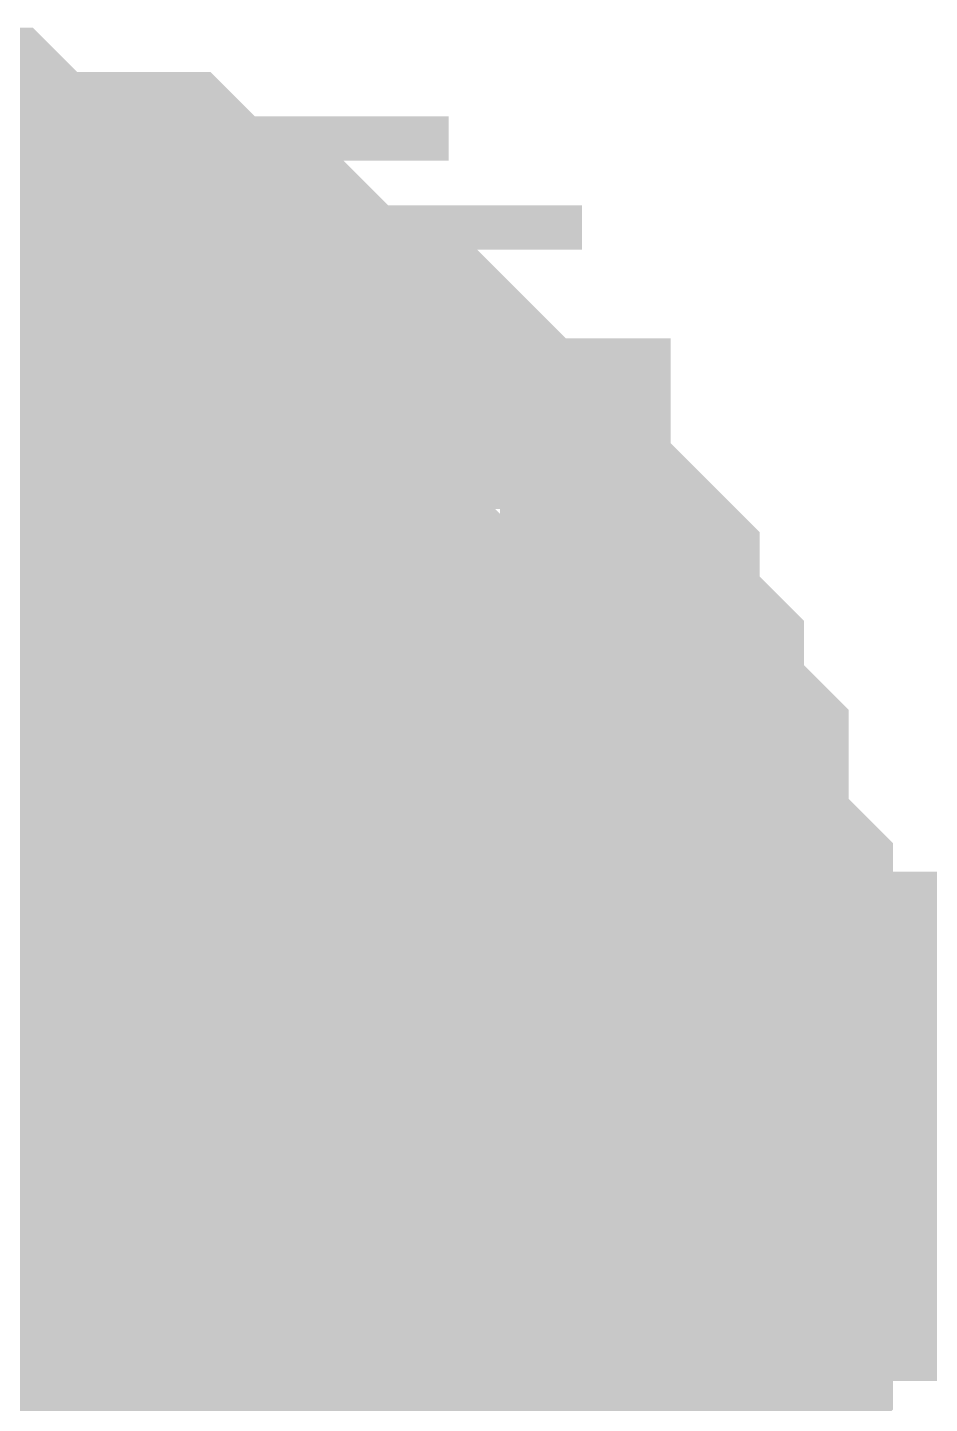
# Model space of a CAD drawing. Header units: inches. Extents: x 0 to 841, y 0 to 594.
# Drawn here: x 740.167 to 740.698, y 242.329 to 243.138 of the extents above; entities that cross this region are included whole.
import ezdxf

# ---------------------------------------------------------------- set-up
doc = ezdxf.new("R2010")
doc.units = ezdxf.units.IN
doc.layers.add('Sheet', color=255, linetype='Continuous')

msp = doc.modelspace()

# ---------------------------------------------------------------- linework, layer by layer
at = {"layer": 'Sheet'}
for points in [[(740.0037, 242.98812, 0.29972, 0.29972, 0), (740.02983, 242.98812, 0.29972, 0.29972, 0), (740.05596, 242.98812, 0.29972, 0.29972, 0), (740.08209, 242.98812, 0.29972, 0.29972, 0), (740.10822, 242.98812, 0.29972, 0.29972, 0), (740.13435, 242.96199, 0.29972, 0.29972, 0), (740.16048, 242.96199, 0.29972, 0.29972, 0), (740.18661, 242.96199, 0.29972, 0.29972, 0), (740.21275, 242.96199, 0.29972, 0.29972, 0), (740.23888, 242.93586, 0.29972, 0.29972, 0), (740.26501, 242.93586, 0.29972, 0.29972, 0), (740.26501, 242.90973, 0.29972, 0.29972, 0), (740.29114, 242.90973, 0.29972, 0.29972, 0), (740.31727, 242.8836, 0.29972, 0.29972, 0), (740.3434, 242.8836, 0.29972, 0.29972, 0), (740.3434, 242.85747, 0.29972, 0.29972, 0), (740.36953, 242.85747, 0.29972, 0.29972, 0), (740.39566, 242.83134, 0.29972, 0.29972, 0), (740.39566, 242.80521, 0.29972, 0.29972, 0), (740.42179, 242.80521, 0.29972, 0.29972, 0), (740.44792, 242.77908, 0.29972, 0.29972, 0), (740.44792, 242.75295, 0.29972, 0.29972, 0), (740.47405, 242.72682, 0.29972, 0.29972, 0), (740.47405, 242.70069, 0.29972, 0.29972, 0), (740.47405, 242.70069, 0.29972, 0.29972, 0), (740.50019, 242.67456, 0.29972, 0.29972, 0), (740.50019, 242.64843, 0.29972, 0.29972, 0), (740.50019, 242.62229, 0.29972, 0.29972, 0), (740.52632, 242.59616, 0.29972, 0.29972, 0), (740.52632, 242.57003, 0.29972, 0.29972, 0), (740.52632, 242.5439, 0.29972, 0.29972, 0), (740.52632, 242.51777, 0.29972, 0.29972, 0), (740.52632, 242.49164, 0.29972, 0.29972, 0)], [(740.0037, 242.98812, 0.29972, 0.29972, 0), (740.02983, 242.98812, 0.29972, 0.29972, 0), (740.05596, 242.98812, 0.29972, 0.29972, 0), (740.08209, 242.98812, 0.29972, 0.29972, 0), (740.10822, 242.98812, 0.29972, 0.29972, 0), (740.13435, 242.96199, 0.29972, 0.29972, 0), (740.16048, 242.96199, 0.29972, 0.29972, 0), (740.18661, 242.96199, 0.29972, 0.29972, 0), (740.21275, 242.96199, 0.29972, 0.29972, 0), (740.23888, 242.93586, 0.29972, 0.29972, 0), (740.26501, 242.93586, 0.29972, 0.29972, 0), (740.26501, 242.90973, 0.29972, 0.29972, 0), (740.29114, 242.90973, 0.29972, 0.29972, 0), (740.31727, 242.8836, 0.29972, 0.29972, 0), (740.3434, 242.8836, 0.29972, 0.29972, 0), (740.3434, 242.85747, 0.29972, 0.29972, 0), (740.36953, 242.85747, 0.29972, 0.29972, 0), (740.39566, 242.83134, 0.29972, 0.29972, 0), (740.39566, 242.80521, 0.29972, 0.29972, 0), (740.42179, 242.80521, 0.29972, 0.29972, 0), (740.44792, 242.77908, 0.29972, 0.29972, 0), (740.44792, 242.75295, 0.29972, 0.29972, 0), (740.47405, 242.72682, 0.29972, 0.29972, 0), (740.47405, 242.70069, 0.29972, 0.29972, 0), (740.47405, 242.70069, 0.29972, 0.29972, 0), (740.50019, 242.67456, 0.29972, 0.29972, 0), (740.50019, 242.64843, 0.29972, 0.29972, 0), (740.50019, 242.62229, 0.29972, 0.29972, 0), (740.52632, 242.59616, 0.29972, 0.29972, 0), (740.52632, 242.57003, 0.29972, 0.29972, 0), (740.52632, 242.5439, 0.29972, 0.29972, 0), (740.52632, 242.51777, 0.29972, 0.29972, 0), (740.52632, 242.49164, 0.29972, 0.29972, 0)], [(740.0037, 242.98812, 0.29972, 0.29972, 0), (740.02983, 242.98812, 0.29972, 0.29972, 0), (740.05596, 242.98812, 0.29972, 0.29972, 0), (740.08209, 242.98812, 0.29972, 0.29972, 0), (740.10822, 242.98812, 0.29972, 0.29972, 0), (740.13435, 242.96199, 0.29972, 0.29972, 0), (740.16048, 242.96199, 0.29972, 0.29972, 0), (740.18661, 242.96199, 0.29972, 0.29972, 0), (740.21275, 242.96199, 0.29972, 0.29972, 0), (740.23888, 242.93586, 0.29972, 0.29972, 0), (740.26501, 242.93586, 0.29972, 0.29972, 0), (740.26501, 242.90973, 0.29972, 0.29972, 0), (740.29114, 242.90973, 0.29972, 0.29972, 0), (740.31727, 242.8836, 0.29972, 0.29972, 0), (740.3434, 242.8836, 0.29972, 0.29972, 0), (740.3434, 242.85747, 0.29972, 0.29972, 0), (740.36953, 242.85747, 0.29972, 0.29972, 0), (740.39566, 242.83134, 0.29972, 0.29972, 0), (740.39566, 242.80521, 0.29972, 0.29972, 0), (740.42179, 242.80521, 0.29972, 0.29972, 0), (740.44792, 242.77908, 0.29972, 0.29972, 0), (740.44792, 242.75295, 0.29972, 0.29972, 0), (740.47405, 242.72682, 0.29972, 0.29972, 0), (740.47405, 242.70069, 0.29972, 0.29972, 0), (740.47405, 242.70069, 0.29972, 0.29972, 0), (740.50019, 242.67456, 0.29972, 0.29972, 0), (740.50019, 242.64843, 0.29972, 0.29972, 0), (740.50019, 242.62229, 0.29972, 0.29972, 0), (740.52632, 242.59616, 0.29972, 0.29972, 0), (740.52632, 242.57003, 0.29972, 0.29972, 0), (740.52632, 242.5439, 0.29972, 0.29972, 0), (740.52632, 242.51777, 0.29972, 0.29972, 0), (740.52632, 242.49164, 0.29972, 0.29972, 0)], [(740.0037, 242.98812, 0.29972, 0.29972, 0), (740.02983, 242.98812, 0.29972, 0.29972, 0), (740.05596, 242.98812, 0.29972, 0.29972, 0), (740.08209, 242.98812, 0.29972, 0.29972, 0), (740.10822, 242.98812, 0.29972, 0.29972, 0), (740.13435, 242.96199, 0.29972, 0.29972, 0), (740.16048, 242.96199, 0.29972, 0.29972, 0), (740.18661, 242.96199, 0.29972, 0.29972, 0), (740.21275, 242.96199, 0.29972, 0.29972, 0), (740.23888, 242.93586, 0.29972, 0.29972, 0), (740.26501, 242.93586, 0.29972, 0.29972, 0), (740.26501, 242.90973, 0.29972, 0.29972, 0), (740.29114, 242.90973, 0.29972, 0.29972, 0), (740.31727, 242.8836, 0.29972, 0.29972, 0), (740.3434, 242.8836, 0.29972, 0.29972, 0), (740.3434, 242.85747, 0.29972, 0.29972, 0), (740.36953, 242.85747, 0.29972, 0.29972, 0), (740.39566, 242.83134, 0.29972, 0.29972, 0), (740.39566, 242.80521, 0.29972, 0.29972, 0), (740.42179, 242.80521, 0.29972, 0.29972, 0), (740.44792, 242.77908, 0.29972, 0.29972, 0), (740.44792, 242.75295, 0.29972, 0.29972, 0), (740.47405, 242.72682, 0.29972, 0.29972, 0), (740.47405, 242.70069, 0.29972, 0.29972, 0), (740.47405, 242.70069, 0.29972, 0.29972, 0), (740.50019, 242.67456, 0.29972, 0.29972, 0), (740.50019, 242.64843, 0.29972, 0.29972, 0), (740.50019, 242.62229, 0.29972, 0.29972, 0), (740.52632, 242.59616, 0.29972, 0.29972, 0), (740.52632, 242.57003, 0.29972, 0.29972, 0), (740.52632, 242.5439, 0.29972, 0.29972, 0), (740.52632, 242.51777, 0.29972, 0.29972, 0), (740.52632, 242.49164, 0.29972, 0.29972, 0)], [(740.0037, 242.98812, 0.29972, 0.29972, 0), (740.02983, 242.98812, 0.29972, 0.29972, 0), (740.05596, 242.98812, 0.29972, 0.29972, 0), (740.08209, 242.98812, 0.29972, 0.29972, 0), (740.10822, 242.98812, 0.29972, 0.29972, 0), (740.13435, 242.96199, 0.29972, 0.29972, 0), (740.16048, 242.96199, 0.29972, 0.29972, 0), (740.18661, 242.96199, 0.29972, 0.29972, 0), (740.21275, 242.96199, 0.29972, 0.29972, 0), (740.23888, 242.93586, 0.29972, 0.29972, 0), (740.26501, 242.93586, 0.29972, 0.29972, 0), (740.26501, 242.90973, 0.29972, 0.29972, 0), (740.29114, 242.90973, 0.29972, 0.29972, 0), (740.31727, 242.8836, 0.29972, 0.29972, 0), (740.3434, 242.8836, 0.29972, 0.29972, 0), (740.3434, 242.85747, 0.29972, 0.29972, 0), (740.36953, 242.85747, 0.29972, 0.29972, 0), (740.39566, 242.83134, 0.29972, 0.29972, 0), (740.39566, 242.80521, 0.29972, 0.29972, 0), (740.42179, 242.80521, 0.29972, 0.29972, 0), (740.44792, 242.77908, 0.29972, 0.29972, 0), (740.44792, 242.75295, 0.29972, 0.29972, 0), (740.47405, 242.72682, 0.29972, 0.29972, 0), (740.47405, 242.70069, 0.29972, 0.29972, 0), (740.47405, 242.70069, 0.29972, 0.29972, 0), (740.50019, 242.67456, 0.29972, 0.29972, 0), (740.50019, 242.64843, 0.29972, 0.29972, 0), (740.50019, 242.62229, 0.29972, 0.29972, 0), (740.52632, 242.59616, 0.29972, 0.29972, 0), (740.52632, 242.57003, 0.29972, 0.29972, 0), (740.52632, 242.5439, 0.29972, 0.29972, 0), (740.52632, 242.51777, 0.29972, 0.29972, 0), (740.52632, 242.49164, 0.29972, 0.29972, 0)], [(740.0037, 242.98812, 0.29972, 0.29972, 0), (740.02983, 242.98812, 0.29972, 0.29972, 0), (740.05596, 242.98812, 0.29972, 0.29972, 0), (740.08209, 242.98812, 0.29972, 0.29972, 0), (740.10822, 242.98812, 0.29972, 0.29972, 0), (740.13435, 242.96199, 0.29972, 0.29972, 0), (740.16048, 242.96199, 0.29972, 0.29972, 0), (740.18661, 242.96199, 0.29972, 0.29972, 0), (740.21275, 242.96199, 0.29972, 0.29972, 0), (740.23888, 242.93586, 0.29972, 0.29972, 0), (740.26501, 242.93586, 0.29972, 0.29972, 0), (740.26501, 242.90973, 0.29972, 0.29972, 0), (740.29114, 242.90973, 0.29972, 0.29972, 0), (740.31727, 242.8836, 0.29972, 0.29972, 0), (740.3434, 242.8836, 0.29972, 0.29972, 0), (740.3434, 242.85747, 0.29972, 0.29972, 0), (740.36953, 242.85747, 0.29972, 0.29972, 0), (740.39566, 242.83134, 0.29972, 0.29972, 0), (740.39566, 242.80521, 0.29972, 0.29972, 0), (740.42179, 242.80521, 0.29972, 0.29972, 0), (740.44792, 242.77908, 0.29972, 0.29972, 0), (740.44792, 242.75295, 0.29972, 0.29972, 0), (740.47405, 242.72682, 0.29972, 0.29972, 0), (740.47405, 242.70069, 0.29972, 0.29972, 0), (740.47405, 242.70069, 0.29972, 0.29972, 0), (740.50019, 242.67456, 0.29972, 0.29972, 0), (740.50019, 242.64843, 0.29972, 0.29972, 0), (740.50019, 242.62229, 0.29972, 0.29972, 0), (740.52632, 242.59616, 0.29972, 0.29972, 0), (740.52632, 242.57003, 0.29972, 0.29972, 0), (740.52632, 242.5439, 0.29972, 0.29972, 0), (740.52632, 242.51777, 0.29972, 0.29972, 0), (740.52632, 242.49164, 0.29972, 0.29972, 0)], [(740.10822, 242.98812, 0.09906, 0.09906, 0), (740.13435, 242.96199, 0.09906, 0.09906, 0), (740.16048, 242.96199, 0.09906, 0.09906, 0), (740.18661, 242.96199, 0.09906, 0.09906, 0), (740.21275, 242.96199, 0.09906, 0.09906, 0), (740.23888, 242.93586, 0.09906, 0.09906, 0), (740.26501, 242.93586, 0.09906, 0.09906, 0), (740.26501, 242.90973, 0.09906, 0.09906, 0), (740.29114, 242.90973, 0.09906, 0.09906, 0), (740.31727, 242.8836, 0.09906, 0.09906, 0), (740.3434, 242.8836, 0.09906, 0.09906, 0), (740.3434, 242.85747, 0.09906, 0.09906, 0), (740.36953, 242.85747, 0.09906, 0.09906, 0), (740.39566, 242.83134, 0.09906, 0.09906, 0), (740.39566, 242.80521, 0.09906, 0.09906, 0), (740.42179, 242.80521, 0.09906, 0.09906, 0), (740.44792, 242.77908, 0.09906, 0.09906, 0), (740.44792, 242.75295, 0.09906, 0.09906, 0), (740.47405, 242.72682, 0.09906, 0.09906, 0), (740.47405, 242.70069, 0.09906, 0.09906, 0), (740.47405, 242.70069, 0.09906, 0.09906, 0), (740.50019, 242.67456, 0.09906, 0.09906, 0), (740.50019, 242.64843, 0.09906, 0.09906, 0), (740.50019, 242.62229, 0.09906, 0.09906, 0), (740.52632, 242.59616, 0.09906, 0.09906, 0), (740.52632, 242.57003, 0.09906, 0.09906, 0), (740.52632, 242.5439, 0.09906, 0.09906, 0), (740.52632, 242.51777, 0.09906, 0.09906, 0), (740.52632, 242.49164, 0.09906, 0.09906, 0)], [(740.10822, 242.98812, 0.09906, 0.09906, 0), (740.13435, 242.96199, 0.09906, 0.09906, 0), (740.16048, 242.96199, 0.09906, 0.09906, 0), (740.18661, 242.96199, 0.09906, 0.09906, 0), (740.21275, 242.96199, 0.09906, 0.09906, 0), (740.23888, 242.93586, 0.09906, 0.09906, 0), (740.26501, 242.93586, 0.09906, 0.09906, 0), (740.26501, 242.90973, 0.09906, 0.09906, 0), (740.29114, 242.90973, 0.09906, 0.09906, 0), (740.31727, 242.8836, 0.09906, 0.09906, 0), (740.3434, 242.8836, 0.09906, 0.09906, 0), (740.3434, 242.85747, 0.09906, 0.09906, 0), (740.36953, 242.85747, 0.09906, 0.09906, 0), (740.39566, 242.83134, 0.09906, 0.09906, 0), (740.39566, 242.80521, 0.09906, 0.09906, 0), (740.42179, 242.80521, 0.09906, 0.09906, 0), (740.44792, 242.77908, 0.09906, 0.09906, 0), (740.44792, 242.75295, 0.09906, 0.09906, 0), (740.47405, 242.72682, 0.09906, 0.09906, 0), (740.47405, 242.70069, 0.09906, 0.09906, 0), (740.47405, 242.70069, 0.09906, 0.09906, 0), (740.50019, 242.67456, 0.09906, 0.09906, 0), (740.50019, 242.64843, 0.09906, 0.09906, 0), (740.50019, 242.62229, 0.09906, 0.09906, 0), (740.52632, 242.59616, 0.09906, 0.09906, 0), (740.52632, 242.57003, 0.09906, 0.09906, 0), (740.52632, 242.5439, 0.09906, 0.09906, 0), (740.52632, 242.51777, 0.09906, 0.09906, 0), (740.52632, 242.49164, 0.09906, 0.09906, 0)], [(740.10822, 242.98812, 0.09906, 0.09906, 0), (740.13435, 242.96199, 0.09906, 0.09906, 0), (740.16048, 242.96199, 0.09906, 0.09906, 0), (740.18661, 242.96199, 0.09906, 0.09906, 0), (740.21275, 242.96199, 0.09906, 0.09906, 0), (740.23888, 242.93586, 0.09906, 0.09906, 0), (740.26501, 242.93586, 0.09906, 0.09906, 0), (740.26501, 242.90973, 0.09906, 0.09906, 0), (740.29114, 242.90973, 0.09906, 0.09906, 0), (740.31727, 242.8836, 0.09906, 0.09906, 0), (740.3434, 242.8836, 0.09906, 0.09906, 0), (740.3434, 242.85747, 0.09906, 0.09906, 0), (740.36953, 242.85747, 0.09906, 0.09906, 0), (740.39566, 242.83134, 0.09906, 0.09906, 0), (740.39566, 242.80521, 0.09906, 0.09906, 0), (740.42179, 242.80521, 0.09906, 0.09906, 0), (740.44792, 242.77908, 0.09906, 0.09906, 0), (740.44792, 242.75295, 0.09906, 0.09906, 0), (740.47405, 242.72682, 0.09906, 0.09906, 0), (740.47405, 242.70069, 0.09906, 0.09906, 0), (740.47405, 242.70069, 0.09906, 0.09906, 0), (740.50019, 242.67456, 0.09906, 0.09906, 0), (740.50019, 242.64843, 0.09906, 0.09906, 0), (740.50019, 242.62229, 0.09906, 0.09906, 0), (740.52632, 242.59616, 0.09906, 0.09906, 0), (740.52632, 242.57003, 0.09906, 0.09906, 0), (740.52632, 242.5439, 0.09906, 0.09906, 0), (740.52632, 242.51777, 0.09906, 0.09906, 0), (740.52632, 242.49164, 0.09906, 0.09906, 0)], [(740.10822, 242.98812, 0.09906, 0.09906, 0), (740.13435, 242.96199, 0.09906, 0.09906, 0), (740.16048, 242.96199, 0.09906, 0.09906, 0), (740.18661, 242.96199, 0.09906, 0.09906, 0), (740.21275, 242.96199, 0.09906, 0.09906, 0), (740.23888, 242.93586, 0.09906, 0.09906, 0), (740.26501, 242.93586, 0.09906, 0.09906, 0), (740.26501, 242.90973, 0.09906, 0.09906, 0), (740.29114, 242.90973, 0.09906, 0.09906, 0), (740.31727, 242.8836, 0.09906, 0.09906, 0), (740.3434, 242.8836, 0.09906, 0.09906, 0), (740.3434, 242.85747, 0.09906, 0.09906, 0), (740.36953, 242.85747, 0.09906, 0.09906, 0), (740.39566, 242.83134, 0.09906, 0.09906, 0), (740.39566, 242.80521, 0.09906, 0.09906, 0), (740.42179, 242.80521, 0.09906, 0.09906, 0), (740.44792, 242.77908, 0.09906, 0.09906, 0), (740.44792, 242.75295, 0.09906, 0.09906, 0), (740.47405, 242.72682, 0.09906, 0.09906, 0), (740.47405, 242.70069, 0.09906, 0.09906, 0), (740.47405, 242.70069, 0.09906, 0.09906, 0), (740.50019, 242.67456, 0.09906, 0.09906, 0), (740.50019, 242.64843, 0.09906, 0.09906, 0), (740.50019, 242.62229, 0.09906, 0.09906, 0), (740.52632, 242.59616, 0.09906, 0.09906, 0), (740.52632, 242.57003, 0.09906, 0.09906, 0), (740.52632, 242.5439, 0.09906, 0.09906, 0), (740.52632, 242.51777, 0.09906, 0.09906, 0), (740.52632, 242.49164, 0.09906, 0.09906, 0)], [(740.10822, 242.98812, 0.09906, 0.09906, 0), (740.13435, 242.96199, 0.09906, 0.09906, 0), (740.16048, 242.96199, 0.09906, 0.09906, 0), (740.18661, 242.96199, 0.09906, 0.09906, 0), (740.21275, 242.96199, 0.09906, 0.09906, 0), (740.23888, 242.93586, 0.09906, 0.09906, 0), (740.26501, 242.93586, 0.09906, 0.09906, 0), (740.26501, 242.90973, 0.09906, 0.09906, 0), (740.29114, 242.90973, 0.09906, 0.09906, 0), (740.31727, 242.8836, 0.09906, 0.09906, 0), (740.3434, 242.8836, 0.09906, 0.09906, 0), (740.3434, 242.85747, 0.09906, 0.09906, 0), (740.36953, 242.85747, 0.09906, 0.09906, 0), (740.39566, 242.83134, 0.09906, 0.09906, 0), (740.39566, 242.80521, 0.09906, 0.09906, 0), (740.42179, 242.80521, 0.09906, 0.09906, 0), (740.44792, 242.77908, 0.09906, 0.09906, 0), (740.44792, 242.75295, 0.09906, 0.09906, 0), (740.47405, 242.72682, 0.09906, 0.09906, 0), (740.47405, 242.70069, 0.09906, 0.09906, 0), (740.47405, 242.70069, 0.09906, 0.09906, 0), (740.50019, 242.67456, 0.09906, 0.09906, 0), (740.50019, 242.64843, 0.09906, 0.09906, 0), (740.50019, 242.62229, 0.09906, 0.09906, 0), (740.52632, 242.59616, 0.09906, 0.09906, 0), (740.52632, 242.57003, 0.09906, 0.09906, 0), (740.52632, 242.5439, 0.09906, 0.09906, 0), (740.52632, 242.51777, 0.09906, 0.09906, 0), (740.52632, 242.49164, 0.09906, 0.09906, 0)], [(740.10822, 242.98812, 0.09906, 0.09906, 0), (740.13435, 242.96199, 0.09906, 0.09906, 0), (740.16048, 242.96199, 0.09906, 0.09906, 0), (740.18661, 242.96199, 0.09906, 0.09906, 0), (740.21275, 242.96199, 0.09906, 0.09906, 0), (740.23888, 242.93586, 0.09906, 0.09906, 0), (740.26501, 242.93586, 0.09906, 0.09906, 0), (740.26501, 242.90973, 0.09906, 0.09906, 0), (740.29114, 242.90973, 0.09906, 0.09906, 0), (740.31727, 242.8836, 0.09906, 0.09906, 0), (740.3434, 242.8836, 0.09906, 0.09906, 0), (740.3434, 242.85747, 0.09906, 0.09906, 0), (740.36953, 242.85747, 0.09906, 0.09906, 0), (740.39566, 242.83134, 0.09906, 0.09906, 0), (740.39566, 242.80521, 0.09906, 0.09906, 0), (740.42179, 242.80521, 0.09906, 0.09906, 0), (740.44792, 242.77908, 0.09906, 0.09906, 0), (740.44792, 242.75295, 0.09906, 0.09906, 0), (740.47405, 242.72682, 0.09906, 0.09906, 0), (740.47405, 242.70069, 0.09906, 0.09906, 0), (740.47405, 242.70069, 0.09906, 0.09906, 0), (740.50019, 242.67456, 0.09906, 0.09906, 0), (740.50019, 242.64843, 0.09906, 0.09906, 0), (740.50019, 242.62229, 0.09906, 0.09906, 0), (740.52632, 242.59616, 0.09906, 0.09906, 0), (740.52632, 242.57003, 0.09906, 0.09906, 0), (740.52632, 242.5439, 0.09906, 0.09906, 0), (740.52632, 242.51777, 0.09906, 0.09906, 0), (740.52632, 242.49164, 0.09906, 0.09906, 0)], [(740.0037, 242.49164, 0.29972, 0.29972, 0), (750.01187, 242.49164, 0.29972, 0.29972, 0), (760.02004, 242.49164, 0.29972, 0.29972, 0), (767.51964, 242.49164, 0.29972, 0.29972, 0)], [(740.52632, 242.49164, 0.29972, 0.29972, 0), (740.52632, 242.46551, 0.29972, 0.29972, 0), (740.52632, 242.43938, 0.29972, 0.29972, 0), (740.52632, 242.41325, 0.29972, 0.29972, 0), (740.52632, 242.38712, 0.29972, 0.29972, 0), (740.50019, 242.36099, 0.29972, 0.29972, 0), (740.50019, 242.33486, 0.29972, 0.29972, 0), (740.50019, 242.30873, 0.29972, 0.29972, 0), (740.47405, 242.2826, 0.29972, 0.29972, 0), (740.47405, 242.25647, 0.29972, 0.29972, 0), (740.47405, 242.23034, 0.29972, 0.29972, 0), (740.44792, 242.23034, 0.29972, 0.29972, 0), (740.44792, 242.20421, 0.29972, 0.29972, 0), (740.42179, 242.17808, 0.29972, 0.29972, 0)], [(740.52632, 242.49164, 0.29972, 0.29972, 0), (740.52632, 242.46551, 0.29972, 0.29972, 0), (740.52632, 242.43938, 0.29972, 0.29972, 0), (740.52632, 242.41325, 0.29972, 0.29972, 0), (740.52632, 242.38712, 0.29972, 0.29972, 0), (740.50019, 242.36099, 0.29972, 0.29972, 0), (740.50019, 242.33486, 0.29972, 0.29972, 0), (740.50019, 242.30873, 0.29972, 0.29972, 0), (740.47405, 242.2826, 0.29972, 0.29972, 0), (740.47405, 242.25647, 0.29972, 0.29972, 0), (740.47405, 242.23034, 0.29972, 0.29972, 0), (740.44792, 242.23034, 0.29972, 0.29972, 0), (740.44792, 242.20421, 0.29972, 0.29972, 0), (740.42179, 242.17808, 0.29972, 0.29972, 0)], [(740.52632, 242.49164, 0.29972, 0.29972, 0), (740.52632, 242.46551, 0.29972, 0.29972, 0), (740.52632, 242.43938, 0.29972, 0.29972, 0), (740.52632, 242.41325, 0.29972, 0.29972, 0), (740.52632, 242.38712, 0.29972, 0.29972, 0), (740.50019, 242.36099, 0.29972, 0.29972, 0), (740.50019, 242.33486, 0.29972, 0.29972, 0), (740.50019, 242.30873, 0.29972, 0.29972, 0), (740.47405, 242.2826, 0.29972, 0.29972, 0), (740.47405, 242.25647, 0.29972, 0.29972, 0), (740.47405, 242.23034, 0.29972, 0.29972, 0), (740.44792, 242.23034, 0.29972, 0.29972, 0), (740.44792, 242.20421, 0.29972, 0.29972, 0), (740.42179, 242.17808, 0.29972, 0.29972, 0)], [(740.52632, 242.49164, 0.29972, 0.29972, 0), (740.52632, 242.46551, 0.29972, 0.29972, 0), (740.52632, 242.43938, 0.29972, 0.29972, 0), (740.52632, 242.41325, 0.29972, 0.29972, 0), (740.52632, 242.38712, 0.29972, 0.29972, 0), (740.50019, 242.36099, 0.29972, 0.29972, 0), (740.50019, 242.33486, 0.29972, 0.29972, 0), (740.50019, 242.30873, 0.29972, 0.29972, 0), (740.47405, 242.2826, 0.29972, 0.29972, 0), (740.47405, 242.25647, 0.29972, 0.29972, 0), (740.47405, 242.23034, 0.29972, 0.29972, 0), (740.44792, 242.23034, 0.29972, 0.29972, 0), (740.44792, 242.20421, 0.29972, 0.29972, 0), (740.42179, 242.17808, 0.29972, 0.29972, 0)], [(740.52632, 242.49164, 0.29972, 0.29972, 0), (740.52632, 242.46551, 0.29972, 0.29972, 0), (740.52632, 242.43938, 0.29972, 0.29972, 0), (740.52632, 242.41325, 0.29972, 0.29972, 0), (740.52632, 242.38712, 0.29972, 0.29972, 0), (740.50019, 242.36099, 0.29972, 0.29972, 0), (740.50019, 242.33486, 0.29972, 0.29972, 0), (740.50019, 242.30873, 0.29972, 0.29972, 0), (740.47405, 242.2826, 0.29972, 0.29972, 0), (740.47405, 242.25647, 0.29972, 0.29972, 0), (740.47405, 242.23034, 0.29972, 0.29972, 0), (740.44792, 242.23034, 0.29972, 0.29972, 0), (740.44792, 242.20421, 0.29972, 0.29972, 0), (740.42179, 242.17808, 0.29972, 0.29972, 0)], [(740.52632, 242.49164, 0.29972, 0.29972, 0), (740.52632, 242.46551, 0.29972, 0.29972, 0), (740.52632, 242.43938, 0.29972, 0.29972, 0), (740.52632, 242.41325, 0.29972, 0.29972, 0), (740.52632, 242.38712, 0.29972, 0.29972, 0), (740.50019, 242.36099, 0.29972, 0.29972, 0), (740.50019, 242.33486, 0.29972, 0.29972, 0), (740.50019, 242.30873, 0.29972, 0.29972, 0), (740.47405, 242.2826, 0.29972, 0.29972, 0), (740.47405, 242.25647, 0.29972, 0.29972, 0), (740.47405, 242.23034, 0.29972, 0.29972, 0), (740.44792, 242.23034, 0.29972, 0.29972, 0), (740.44792, 242.20421, 0.29972, 0.29972, 0), (740.42179, 242.17808, 0.29972, 0.29972, 0)], [(740.52632, 242.49164, 0.29972, 0.29972, 0), (740.52632, 242.49164, 0.29972, 0.29972, 0), (740.52632, 242.49164, 0.29972, 0.29972, 0), (740.52632, 242.49164, 0.29972, 0.29972, 0), (740.52632, 242.49164, 0.29972, 0.29972, 0), (740.52632, 242.49164, 0.29972, 0.29972, 0), (740.52632, 242.49164, 0.29972, 0.29972, 0), (740.52632, 242.49164, 0.29972, 0.29972, 0), (740.52632, 242.49164, 0.29972, 0.29972, 0), (740.52632, 242.49164, 0.29972, 0.29972, 0), (740.52632, 242.49164, 0.29972, 0.29972, 0), (740.52632, 242.49164, 0.29972, 0.29972, 0), (740.52632, 242.49164, 0.29972, 0.29972, 0), (740.52632, 242.49164, 0.29972, 0.29972, 0), (740.52632, 242.49164, 0.29972, 0.29972, 0), (740.52632, 242.49164, 0.29972, 0.29972, 0), (740.52632, 242.49164, 0.29972, 0.29972, 0), (740.52632, 242.49164, 0.29972, 0.29972, 0), (740.52632, 242.49164, 0.29972, 0.29972, 0), (740.52632, 242.49164, 0.29972, 0.29972, 0), (740.52632, 242.49164, 0.29972, 0.29972, 0), (740.52632, 242.49164, 0.29972, 0.29972, 0), (740.52632, 242.49164, 0.29972, 0.29972, 0), (740.52632, 242.49164, 0.29972, 0.29972, 0), (740.52632, 242.49164, 0.29972, 0.29972, 0), (740.52632, 242.49164, 0.29972, 0.29972, 0), (740.52632, 242.49164, 0.29972, 0.29972, 0), (740.52632, 242.49164, 0.29972, 0.29972, 0), (740.52632, 242.49164, 0.29972, 0.29972, 0), (740.52632, 242.49164, 0.29972, 0.29972, 0), (740.52632, 242.49164, 0.29972, 0.29972, 0), (740.52632, 242.49164, 0.29972, 0.29972, 0), (740.52632, 242.49164, 0.29972, 0.29972, 0)], [(740.52632, 242.49164, 0.29972, 0.29972, 0), (740.52632, 242.49164, 0.29972, 0.29972, 0)], [(740.52632, 242.49164, 0.29972, 0.29972, 0), (740.52632, 242.49164, 0.29972, 0.29972, 0), (740.52632, 242.49164, 0.29972, 0.29972, 0), (740.52632, 242.49164, 0.29972, 0.29972, 0), (740.52632, 242.49164, 0.29972, 0.29972, 0), (740.52632, 242.49164, 0.29972, 0.29972, 0), (740.52632, 242.49164, 0.29972, 0.29972, 0), (740.52632, 242.49164, 0.29972, 0.29972, 0), (740.52632, 242.49164, 0.29972, 0.29972, 0), (740.52632, 242.49164, 0.29972, 0.29972, 0), (740.52632, 242.49164, 0.29972, 0.29972, 0), (740.52632, 242.49164, 0.29972, 0.29972, 0), (740.52632, 242.49164, 0.29972, 0.29972, 0), (740.52632, 242.49164, 0.29972, 0.29972, 0), (740.52632, 242.49164, 0.29972, 0.29972, 0), (740.52632, 242.49164, 0.29972, 0.29972, 0), (740.52632, 242.49164, 0.29972, 0.29972, 0), (740.52632, 242.49164, 0.29972, 0.29972, 0), (740.52632, 242.49164, 0.29972, 0.29972, 0), (740.52632, 242.49164, 0.29972, 0.29972, 0), (740.52632, 242.49164, 0.29972, 0.29972, 0), (740.52632, 242.49164, 0.29972, 0.29972, 0), (740.52632, 242.49164, 0.29972, 0.29972, 0), (740.52632, 242.49164, 0.29972, 0.29972, 0), (740.52632, 242.49164, 0.29972, 0.29972, 0), (740.52632, 242.49164, 0.29972, 0.29972, 0), (740.52632, 242.49164, 0.29972, 0.29972, 0), (740.52632, 242.49164, 0.29972, 0.29972, 0), (740.52632, 242.49164, 0.29972, 0.29972, 0), (740.52632, 242.49164, 0.29972, 0.29972, 0), (740.52632, 242.49164, 0.29972, 0.29972, 0), (740.52632, 242.49164, 0.29972, 0.29972, 0), (740.52632, 242.49164, 0.29972, 0.29972, 0)], [(740.52632, 242.49164, 0.29972, 0.29972, 0), (740.52632, 242.49164, 0.29972, 0.29972, 0)], [(740.52632, 242.49164, 0.29972, 0.29972, 0), (740.52632, 242.49164, 0.29972, 0.29972, 0), (740.52632, 242.49164, 0.29972, 0.29972, 0), (740.52632, 242.49164, 0.29972, 0.29972, 0), (740.52632, 242.49164, 0.29972, 0.29972, 0), (740.52632, 242.49164, 0.29972, 0.29972, 0), (740.52632, 242.49164, 0.29972, 0.29972, 0), (740.52632, 242.49164, 0.29972, 0.29972, 0), (740.52632, 242.49164, 0.29972, 0.29972, 0), (740.52632, 242.49164, 0.29972, 0.29972, 0), (740.52632, 242.49164, 0.29972, 0.29972, 0), (740.52632, 242.49164, 0.29972, 0.29972, 0), (740.52632, 242.49164, 0.29972, 0.29972, 0), (740.52632, 242.49164, 0.29972, 0.29972, 0), (740.52632, 242.49164, 0.29972, 0.29972, 0), (740.52632, 242.49164, 0.29972, 0.29972, 0), (740.52632, 242.49164, 0.29972, 0.29972, 0), (740.52632, 242.49164, 0.29972, 0.29972, 0), (740.52632, 242.49164, 0.29972, 0.29972, 0), (740.52632, 242.49164, 0.29972, 0.29972, 0), (740.52632, 242.49164, 0.29972, 0.29972, 0), (740.52632, 242.49164, 0.29972, 0.29972, 0), (740.52632, 242.49164, 0.29972, 0.29972, 0), (740.52632, 242.49164, 0.29972, 0.29972, 0), (740.52632, 242.49164, 0.29972, 0.29972, 0), (740.52632, 242.49164, 0.29972, 0.29972, 0), (740.52632, 242.49164, 0.29972, 0.29972, 0), (740.52632, 242.49164, 0.29972, 0.29972, 0), (740.52632, 242.49164, 0.29972, 0.29972, 0), (740.52632, 242.49164, 0.29972, 0.29972, 0), (740.52632, 242.49164, 0.29972, 0.29972, 0), (740.52632, 242.49164, 0.29972, 0.29972, 0), (740.52632, 242.49164, 0.29972, 0.29972, 0)], [(740.52632, 242.49164, 0.29972, 0.29972, 0), (740.52632, 242.49164, 0.29972, 0.29972, 0)], [(740.52632, 242.49164, 0.29972, 0.29972, 0), (740.52632, 242.49164, 0.29972, 0.29972, 0), (740.52632, 242.49164, 0.29972, 0.29972, 0), (740.52632, 242.49164, 0.29972, 0.29972, 0), (740.52632, 242.49164, 0.29972, 0.29972, 0), (740.52632, 242.49164, 0.29972, 0.29972, 0), (740.52632, 242.49164, 0.29972, 0.29972, 0), (740.52632, 242.49164, 0.29972, 0.29972, 0), (740.52632, 242.49164, 0.29972, 0.29972, 0), (740.52632, 242.49164, 0.29972, 0.29972, 0), (740.52632, 242.49164, 0.29972, 0.29972, 0), (740.52632, 242.49164, 0.29972, 0.29972, 0), (740.52632, 242.49164, 0.29972, 0.29972, 0), (740.52632, 242.49164, 0.29972, 0.29972, 0), (740.52632, 242.49164, 0.29972, 0.29972, 0), (740.52632, 242.49164, 0.29972, 0.29972, 0), (740.52632, 242.49164, 0.29972, 0.29972, 0), (740.52632, 242.49164, 0.29972, 0.29972, 0), (740.52632, 242.49164, 0.29972, 0.29972, 0), (740.52632, 242.49164, 0.29972, 0.29972, 0), (740.52632, 242.49164, 0.29972, 0.29972, 0), (740.52632, 242.49164, 0.29972, 0.29972, 0), (740.52632, 242.49164, 0.29972, 0.29972, 0), (740.52632, 242.49164, 0.29972, 0.29972, 0), (740.52632, 242.49164, 0.29972, 0.29972, 0), (740.52632, 242.49164, 0.29972, 0.29972, 0), (740.52632, 242.49164, 0.29972, 0.29972, 0), (740.52632, 242.49164, 0.29972, 0.29972, 0), (740.52632, 242.49164, 0.29972, 0.29972, 0), (740.52632, 242.49164, 0.29972, 0.29972, 0), (740.52632, 242.49164, 0.29972, 0.29972, 0), (740.52632, 242.49164, 0.29972, 0.29972, 0), (740.52632, 242.49164, 0.29972, 0.29972, 0)], [(740.52632, 242.49164, 0.29972, 0.29972, 0), (740.52632, 242.49164, 0.29972, 0.29972, 0)], [(740.52632, 242.49164, 0.29972, 0.29972, 0), (740.52632, 242.49164, 0.29972, 0.29972, 0), (740.52632, 242.49164, 0.29972, 0.29972, 0), (740.52632, 242.49164, 0.29972, 0.29972, 0), (740.52632, 242.49164, 0.29972, 0.29972, 0), (740.52632, 242.49164, 0.29972, 0.29972, 0), (740.52632, 242.49164, 0.29972, 0.29972, 0), (740.52632, 242.49164, 0.29972, 0.29972, 0), (740.52632, 242.49164, 0.29972, 0.29972, 0), (740.52632, 242.49164, 0.29972, 0.29972, 0), (740.52632, 242.49164, 0.29972, 0.29972, 0), (740.52632, 242.49164, 0.29972, 0.29972, 0), (740.52632, 242.49164, 0.29972, 0.29972, 0), (740.52632, 242.49164, 0.29972, 0.29972, 0), (740.52632, 242.49164, 0.29972, 0.29972, 0), (740.52632, 242.49164, 0.29972, 0.29972, 0), (740.52632, 242.49164, 0.29972, 0.29972, 0), (740.52632, 242.49164, 0.29972, 0.29972, 0), (740.52632, 242.49164, 0.29972, 0.29972, 0), (740.52632, 242.49164, 0.29972, 0.29972, 0), (740.52632, 242.49164, 0.29972, 0.29972, 0), (740.52632, 242.49164, 0.29972, 0.29972, 0), (740.52632, 242.49164, 0.29972, 0.29972, 0), (740.52632, 242.49164, 0.29972, 0.29972, 0), (740.52632, 242.49164, 0.29972, 0.29972, 0), (740.52632, 242.49164, 0.29972, 0.29972, 0), (740.52632, 242.49164, 0.29972, 0.29972, 0), (740.52632, 242.49164, 0.29972, 0.29972, 0), (740.52632, 242.49164, 0.29972, 0.29972, 0), (740.52632, 242.49164, 0.29972, 0.29972, 0), (740.52632, 242.49164, 0.29972, 0.29972, 0), (740.52632, 242.49164, 0.29972, 0.29972, 0), (740.52632, 242.49164, 0.29972, 0.29972, 0)], [(740.52632, 242.49164, 0.29972, 0.29972, 0), (740.52632, 242.49164, 0.29972, 0.29972, 0)], [(740.52632, 242.49164, 0.29972, 0.29972, 0), (740.52632, 242.49164, 0.29972, 0.29972, 0), (740.52632, 242.49164, 0.29972, 0.29972, 0), (740.52632, 242.49164, 0.29972, 0.29972, 0), (740.52632, 242.49164, 0.29972, 0.29972, 0), (740.52632, 242.49164, 0.29972, 0.29972, 0), (740.52632, 242.49164, 0.29972, 0.29972, 0), (740.52632, 242.49164, 0.29972, 0.29972, 0), (740.52632, 242.49164, 0.29972, 0.29972, 0), (740.52632, 242.49164, 0.29972, 0.29972, 0), (740.52632, 242.49164, 0.29972, 0.29972, 0), (740.52632, 242.49164, 0.29972, 0.29972, 0), (740.52632, 242.49164, 0.29972, 0.29972, 0), (740.52632, 242.49164, 0.29972, 0.29972, 0), (740.52632, 242.49164, 0.29972, 0.29972, 0), (740.52632, 242.49164, 0.29972, 0.29972, 0), (740.52632, 242.49164, 0.29972, 0.29972, 0), (740.52632, 242.49164, 0.29972, 0.29972, 0), (740.52632, 242.49164, 0.29972, 0.29972, 0), (740.52632, 242.49164, 0.29972, 0.29972, 0), (740.52632, 242.49164, 0.29972, 0.29972, 0), (740.52632, 242.49164, 0.29972, 0.29972, 0), (740.52632, 242.49164, 0.29972, 0.29972, 0), (740.52632, 242.49164, 0.29972, 0.29972, 0), (740.52632, 242.49164, 0.29972, 0.29972, 0), (740.52632, 242.49164, 0.29972, 0.29972, 0), (740.52632, 242.49164, 0.29972, 0.29972, 0), (740.52632, 242.49164, 0.29972, 0.29972, 0), (740.52632, 242.49164, 0.29972, 0.29972, 0), (740.52632, 242.49164, 0.29972, 0.29972, 0), (740.52632, 242.49164, 0.29972, 0.29972, 0), (740.52632, 242.49164, 0.29972, 0.29972, 0), (740.52632, 242.49164, 0.29972, 0.29972, 0)], [(740.52632, 242.49164, 0.29972, 0.29972, 0), (740.52632, 242.49164, 0.29972, 0.29972, 0)], [(740.52632, 242.49164, 0.09906, 0.09906, 0), (740.52632, 242.46551, 0.09906, 0.09906, 0), (740.52632, 242.43938, 0.09906, 0.09906, 0), (740.52632, 242.41325, 0.09906, 0.09906, 0), (740.52632, 242.38712, 0.09906, 0.09906, 0), (740.50019, 242.36099, 0.09906, 0.09906, 0), (740.50019, 242.33486, 0.09906, 0.09906, 0), (740.50019, 242.30873, 0.09906, 0.09906, 0), (740.47405, 242.2826, 0.09906, 0.09906, 0), (740.47405, 242.25647, 0.09906, 0.09906, 0)], [(740.52632, 242.49164, 0.09906, 0.09906, 0), (740.52632, 242.46551, 0.09906, 0.09906, 0), (740.52632, 242.43938, 0.09906, 0.09906, 0), (740.52632, 242.41325, 0.09906, 0.09906, 0), (740.52632, 242.38712, 0.09906, 0.09906, 0), (740.50019, 242.36099, 0.09906, 0.09906, 0), (740.50019, 242.33486, 0.09906, 0.09906, 0), (740.50019, 242.30873, 0.09906, 0.09906, 0), (740.47405, 242.2826, 0.09906, 0.09906, 0), (740.47405, 242.25647, 0.09906, 0.09906, 0)], [(740.52632, 242.49164, 0.09906, 0.09906, 0), (740.52632, 242.46551, 0.09906, 0.09906, 0), (740.52632, 242.43938, 0.09906, 0.09906, 0), (740.52632, 242.41325, 0.09906, 0.09906, 0), (740.52632, 242.38712, 0.09906, 0.09906, 0), (740.50019, 242.36099, 0.09906, 0.09906, 0), (740.50019, 242.33486, 0.09906, 0.09906, 0), (740.50019, 242.30873, 0.09906, 0.09906, 0), (740.47405, 242.2826, 0.09906, 0.09906, 0), (740.47405, 242.25647, 0.09906, 0.09906, 0)], [(740.52632, 242.49164, 0.09906, 0.09906, 0), (740.52632, 242.46551, 0.09906, 0.09906, 0), (740.52632, 242.43938, 0.09906, 0.09906, 0), (740.52632, 242.41325, 0.09906, 0.09906, 0), (740.52632, 242.38712, 0.09906, 0.09906, 0), (740.50019, 242.36099, 0.09906, 0.09906, 0), (740.50019, 242.33486, 0.09906, 0.09906, 0), (740.50019, 242.30873, 0.09906, 0.09906, 0), (740.47405, 242.2826, 0.09906, 0.09906, 0), (740.47405, 242.25647, 0.09906, 0.09906, 0)], [(740.52632, 242.49164, 0.09906, 0.09906, 0), (740.52632, 242.46551, 0.09906, 0.09906, 0), (740.52632, 242.43938, 0.09906, 0.09906, 0), (740.52632, 242.41325, 0.09906, 0.09906, 0), (740.52632, 242.38712, 0.09906, 0.09906, 0), (740.50019, 242.36099, 0.09906, 0.09906, 0), (740.50019, 242.33486, 0.09906, 0.09906, 0), (740.50019, 242.30873, 0.09906, 0.09906, 0), (740.47405, 242.2826, 0.09906, 0.09906, 0), (740.47405, 242.25647, 0.09906, 0.09906, 0)], [(740.52632, 242.49164, 0.09906, 0.09906, 0), (740.52632, 242.46551, 0.09906, 0.09906, 0), (740.52632, 242.43938, 0.09906, 0.09906, 0), (740.52632, 242.41325, 0.09906, 0.09906, 0), (740.52632, 242.38712, 0.09906, 0.09906, 0), (740.50019, 242.36099, 0.09906, 0.09906, 0), (740.50019, 242.33486, 0.09906, 0.09906, 0), (740.50019, 242.30873, 0.09906, 0.09906, 0), (740.47405, 242.2826, 0.09906, 0.09906, 0), (740.47405, 242.25647, 0.09906, 0.09906, 0)], [(740.52632, 242.49164, 0.09906, 0.09906, 0), (740.52632, 242.49164, 0.09906, 0.09906, 0), (740.52632, 242.49164, 0.09906, 0.09906, 0), (740.52632, 242.49164, 0.09906, 0.09906, 0), (740.52632, 242.49164, 0.09906, 0.09906, 0), (740.52632, 242.49164, 0.09906, 0.09906, 0), (740.52632, 242.49164, 0.09906, 0.09906, 0), (740.52632, 242.49164, 0.09906, 0.09906, 0), (740.52632, 242.49164, 0.09906, 0.09906, 0), (740.52632, 242.49164, 0.09906, 0.09906, 0), (740.52632, 242.49164, 0.09906, 0.09906, 0), (740.52632, 242.49164, 0.09906, 0.09906, 0), (740.52632, 242.49164, 0.09906, 0.09906, 0), (740.52632, 242.49164, 0.09906, 0.09906, 0), (740.52632, 242.49164, 0.09906, 0.09906, 0), (740.52632, 242.49164, 0.09906, 0.09906, 0), (740.52632, 242.49164, 0.09906, 0.09906, 0), (740.52632, 242.49164, 0.09906, 0.09906, 0), (740.52632, 242.49164, 0.09906, 0.09906, 0), (740.52632, 242.49164, 0.09906, 0.09906, 0), (740.52632, 242.49164, 0.09906, 0.09906, 0), (740.52632, 242.49164, 0.09906, 0.09906, 0), (740.52632, 242.49164, 0.09906, 0.09906, 0), (740.52632, 242.49164, 0.09906, 0.09906, 0), (740.52632, 242.49164, 0.09906, 0.09906, 0), (740.52632, 242.49164, 0.09906, 0.09906, 0), (740.52632, 242.49164, 0.09906, 0.09906, 0), (740.52632, 242.49164, 0.09906, 0.09906, 0), (740.52632, 242.49164, 0.09906, 0.09906, 0), (740.52632, 242.49164, 0.09906, 0.09906, 0), (740.52632, 242.49164, 0.09906, 0.09906, 0), (740.52632, 242.49164, 0.09906, 0.09906, 0), (740.52632, 242.49164, 0.09906, 0.09906, 0)], [(740.52632, 242.49164, 0.09906, 0.09906, 0), (740.52632, 242.49164, 0.09906, 0.09906, 0)], [(740.52632, 242.49164, 0.09906, 0.09906, 0), (740.52632, 242.49164, 0.09906, 0.09906, 0), (740.52632, 242.49164, 0.09906, 0.09906, 0), (740.52632, 242.49164, 0.09906, 0.09906, 0), (740.52632, 242.49164, 0.09906, 0.09906, 0), (740.52632, 242.49164, 0.09906, 0.09906, 0), (740.52632, 242.49164, 0.09906, 0.09906, 0), (740.52632, 242.49164, 0.09906, 0.09906, 0), (740.52632, 242.49164, 0.09906, 0.09906, 0), (740.52632, 242.49164, 0.09906, 0.09906, 0), (740.52632, 242.49164, 0.09906, 0.09906, 0), (740.52632, 242.49164, 0.09906, 0.09906, 0), (740.52632, 242.49164, 0.09906, 0.09906, 0), (740.52632, 242.49164, 0.09906, 0.09906, 0), (740.52632, 242.49164, 0.09906, 0.09906, 0), (740.52632, 242.49164, 0.09906, 0.09906, 0), (740.52632, 242.49164, 0.09906, 0.09906, 0), (740.52632, 242.49164, 0.09906, 0.09906, 0), (740.52632, 242.49164, 0.09906, 0.09906, 0), (740.52632, 242.49164, 0.09906, 0.09906, 0), (740.52632, 242.49164, 0.09906, 0.09906, 0), (740.52632, 242.49164, 0.09906, 0.09906, 0), (740.52632, 242.49164, 0.09906, 0.09906, 0), (740.52632, 242.49164, 0.09906, 0.09906, 0), (740.52632, 242.49164, 0.09906, 0.09906, 0), (740.52632, 242.49164, 0.09906, 0.09906, 0), (740.52632, 242.49164, 0.09906, 0.09906, 0), (740.52632, 242.49164, 0.09906, 0.09906, 0), (740.52632, 242.49164, 0.09906, 0.09906, 0), (740.52632, 242.49164, 0.09906, 0.09906, 0), (740.52632, 242.49164, 0.09906, 0.09906, 0), (740.52632, 242.49164, 0.09906, 0.09906, 0), (740.52632, 242.49164, 0.09906, 0.09906, 0)], [(740.52632, 242.49164, 0.09906, 0.09906, 0), (740.52632, 242.49164, 0.09906, 0.09906, 0)], [(740.52632, 242.49164, 0.09906, 0.09906, 0), (740.52632, 242.49164, 0.09906, 0.09906, 0), (740.52632, 242.49164, 0.09906, 0.09906, 0), (740.52632, 242.49164, 0.09906, 0.09906, 0), (740.52632, 242.49164, 0.09906, 0.09906, 0), (740.52632, 242.49164, 0.09906, 0.09906, 0), (740.52632, 242.49164, 0.09906, 0.09906, 0), (740.52632, 242.49164, 0.09906, 0.09906, 0), (740.52632, 242.49164, 0.09906, 0.09906, 0), (740.52632, 242.49164, 0.09906, 0.09906, 0), (740.52632, 242.49164, 0.09906, 0.09906, 0), (740.52632, 242.49164, 0.09906, 0.09906, 0), (740.52632, 242.49164, 0.09906, 0.09906, 0), (740.52632, 242.49164, 0.09906, 0.09906, 0), (740.52632, 242.49164, 0.09906, 0.09906, 0), (740.52632, 242.49164, 0.09906, 0.09906, 0), (740.52632, 242.49164, 0.09906, 0.09906, 0), (740.52632, 242.49164, 0.09906, 0.09906, 0), (740.52632, 242.49164, 0.09906, 0.09906, 0), (740.52632, 242.49164, 0.09906, 0.09906, 0), (740.52632, 242.49164, 0.09906, 0.09906, 0), (740.52632, 242.49164, 0.09906, 0.09906, 0), (740.52632, 242.49164, 0.09906, 0.09906, 0), (740.52632, 242.49164, 0.09906, 0.09906, 0), (740.52632, 242.49164, 0.09906, 0.09906, 0), (740.52632, 242.49164, 0.09906, 0.09906, 0), (740.52632, 242.49164, 0.09906, 0.09906, 0), (740.52632, 242.49164, 0.09906, 0.09906, 0), (740.52632, 242.49164, 0.09906, 0.09906, 0), (740.52632, 242.49164, 0.09906, 0.09906, 0), (740.52632, 242.49164, 0.09906, 0.09906, 0), (740.52632, 242.49164, 0.09906, 0.09906, 0), (740.52632, 242.49164, 0.09906, 0.09906, 0)], [(740.52632, 242.49164, 0.09906, 0.09906, 0), (740.52632, 242.49164, 0.09906, 0.09906, 0)], [(740.52632, 242.49164, 0.09906, 0.09906, 0), (740.52632, 242.49164, 0.09906, 0.09906, 0), (740.52632, 242.49164, 0.09906, 0.09906, 0), (740.52632, 242.49164, 0.09906, 0.09906, 0), (740.52632, 242.49164, 0.09906, 0.09906, 0), (740.52632, 242.49164, 0.09906, 0.09906, 0), (740.52632, 242.49164, 0.09906, 0.09906, 0), (740.52632, 242.49164, 0.09906, 0.09906, 0), (740.52632, 242.49164, 0.09906, 0.09906, 0), (740.52632, 242.49164, 0.09906, 0.09906, 0), (740.52632, 242.49164, 0.09906, 0.09906, 0), (740.52632, 242.49164, 0.09906, 0.09906, 0), (740.52632, 242.49164, 0.09906, 0.09906, 0), (740.52632, 242.49164, 0.09906, 0.09906, 0), (740.52632, 242.49164, 0.09906, 0.09906, 0), (740.52632, 242.49164, 0.09906, 0.09906, 0), (740.52632, 242.49164, 0.09906, 0.09906, 0), (740.52632, 242.49164, 0.09906, 0.09906, 0), (740.52632, 242.49164, 0.09906, 0.09906, 0), (740.52632, 242.49164, 0.09906, 0.09906, 0), (740.52632, 242.49164, 0.09906, 0.09906, 0), (740.52632, 242.49164, 0.09906, 0.09906, 0), (740.52632, 242.49164, 0.09906, 0.09906, 0), (740.52632, 242.49164, 0.09906, 0.09906, 0), (740.52632, 242.49164, 0.09906, 0.09906, 0), (740.52632, 242.49164, 0.09906, 0.09906, 0), (740.52632, 242.49164, 0.09906, 0.09906, 0), (740.52632, 242.49164, 0.09906, 0.09906, 0), (740.52632, 242.49164, 0.09906, 0.09906, 0), (740.52632, 242.49164, 0.09906, 0.09906, 0), (740.52632, 242.49164, 0.09906, 0.09906, 0), (740.52632, 242.49164, 0.09906, 0.09906, 0), (740.52632, 242.49164, 0.09906, 0.09906, 0)], [(740.52632, 242.49164, 0.09906, 0.09906, 0), (740.52632, 242.49164, 0.09906, 0.09906, 0)], [(740.52632, 242.49164, 0.09906, 0.09906, 0), (740.52632, 242.49164, 0.09906, 0.09906, 0), (740.52632, 242.49164, 0.09906, 0.09906, 0), (740.52632, 242.49164, 0.09906, 0.09906, 0), (740.52632, 242.49164, 0.09906, 0.09906, 0), (740.52632, 242.49164, 0.09906, 0.09906, 0), (740.52632, 242.49164, 0.09906, 0.09906, 0), (740.52632, 242.49164, 0.09906, 0.09906, 0), (740.52632, 242.49164, 0.09906, 0.09906, 0), (740.52632, 242.49164, 0.09906, 0.09906, 0), (740.52632, 242.49164, 0.09906, 0.09906, 0), (740.52632, 242.49164, 0.09906, 0.09906, 0), (740.52632, 242.49164, 0.09906, 0.09906, 0), (740.52632, 242.49164, 0.09906, 0.09906, 0), (740.52632, 242.49164, 0.09906, 0.09906, 0), (740.52632, 242.49164, 0.09906, 0.09906, 0), (740.52632, 242.49164, 0.09906, 0.09906, 0), (740.52632, 242.49164, 0.09906, 0.09906, 0), (740.52632, 242.49164, 0.09906, 0.09906, 0), (740.52632, 242.49164, 0.09906, 0.09906, 0), (740.52632, 242.49164, 0.09906, 0.09906, 0), (740.52632, 242.49164, 0.09906, 0.09906, 0), (740.52632, 242.49164, 0.09906, 0.09906, 0), (740.52632, 242.49164, 0.09906, 0.09906, 0), (740.52632, 242.49164, 0.09906, 0.09906, 0), (740.52632, 242.49164, 0.09906, 0.09906, 0), (740.52632, 242.49164, 0.09906, 0.09906, 0), (740.52632, 242.49164, 0.09906, 0.09906, 0), (740.52632, 242.49164, 0.09906, 0.09906, 0), (740.52632, 242.49164, 0.09906, 0.09906, 0), (740.52632, 242.49164, 0.09906, 0.09906, 0), (740.52632, 242.49164, 0.09906, 0.09906, 0), (740.52632, 242.49164, 0.09906, 0.09906, 0)], [(740.52632, 242.49164, 0.09906, 0.09906, 0), (740.52632, 242.49164, 0.09906, 0.09906, 0)], [(740.52632, 242.49164, 0.09906, 0.09906, 0), (740.52632, 242.49164, 0.09906, 0.09906, 0), (740.52632, 242.49164, 0.09906, 0.09906, 0), (740.52632, 242.49164, 0.09906, 0.09906, 0), (740.52632, 242.49164, 0.09906, 0.09906, 0), (740.52632, 242.49164, 0.09906, 0.09906, 0), (740.52632, 242.49164, 0.09906, 0.09906, 0), (740.52632, 242.49164, 0.09906, 0.09906, 0), (740.52632, 242.49164, 0.09906, 0.09906, 0), (740.52632, 242.49164, 0.09906, 0.09906, 0), (740.52632, 242.49164, 0.09906, 0.09906, 0), (740.52632, 242.49164, 0.09906, 0.09906, 0), (740.52632, 242.49164, 0.09906, 0.09906, 0), (740.52632, 242.49164, 0.09906, 0.09906, 0), (740.52632, 242.49164, 0.09906, 0.09906, 0), (740.52632, 242.49164, 0.09906, 0.09906, 0), (740.52632, 242.49164, 0.09906, 0.09906, 0), (740.52632, 242.49164, 0.09906, 0.09906, 0), (740.52632, 242.49164, 0.09906, 0.09906, 0), (740.52632, 242.49164, 0.09906, 0.09906, 0), (740.52632, 242.49164, 0.09906, 0.09906, 0), (740.52632, 242.49164, 0.09906, 0.09906, 0), (740.52632, 242.49164, 0.09906, 0.09906, 0), (740.52632, 242.49164, 0.09906, 0.09906, 0), (740.52632, 242.49164, 0.09906, 0.09906, 0), (740.52632, 242.49164, 0.09906, 0.09906, 0), (740.52632, 242.49164, 0.09906, 0.09906, 0), (740.52632, 242.49164, 0.09906, 0.09906, 0), (740.52632, 242.49164, 0.09906, 0.09906, 0), (740.52632, 242.49164, 0.09906, 0.09906, 0), (740.52632, 242.49164, 0.09906, 0.09906, 0), (740.52632, 242.49164, 0.09906, 0.09906, 0), (740.52632, 242.49164, 0.09906, 0.09906, 0)], [(740.52632, 242.49164, 0.09906, 0.09906, 0), (740.52632, 242.49164, 0.09906, 0.09906, 0)]]:
    msp.add_lwpolyline(points, format="xyseb", dxfattribs=at)
msp.add_lwpolyline([(739.74602, 242.50001, 0.508, 0.508, 1), (740.25402, 242.50001, 0.508, 0.508, 1)], format="xyseb", close=True, dxfattribs=at)

doc.saveas('drawing.dxf')
